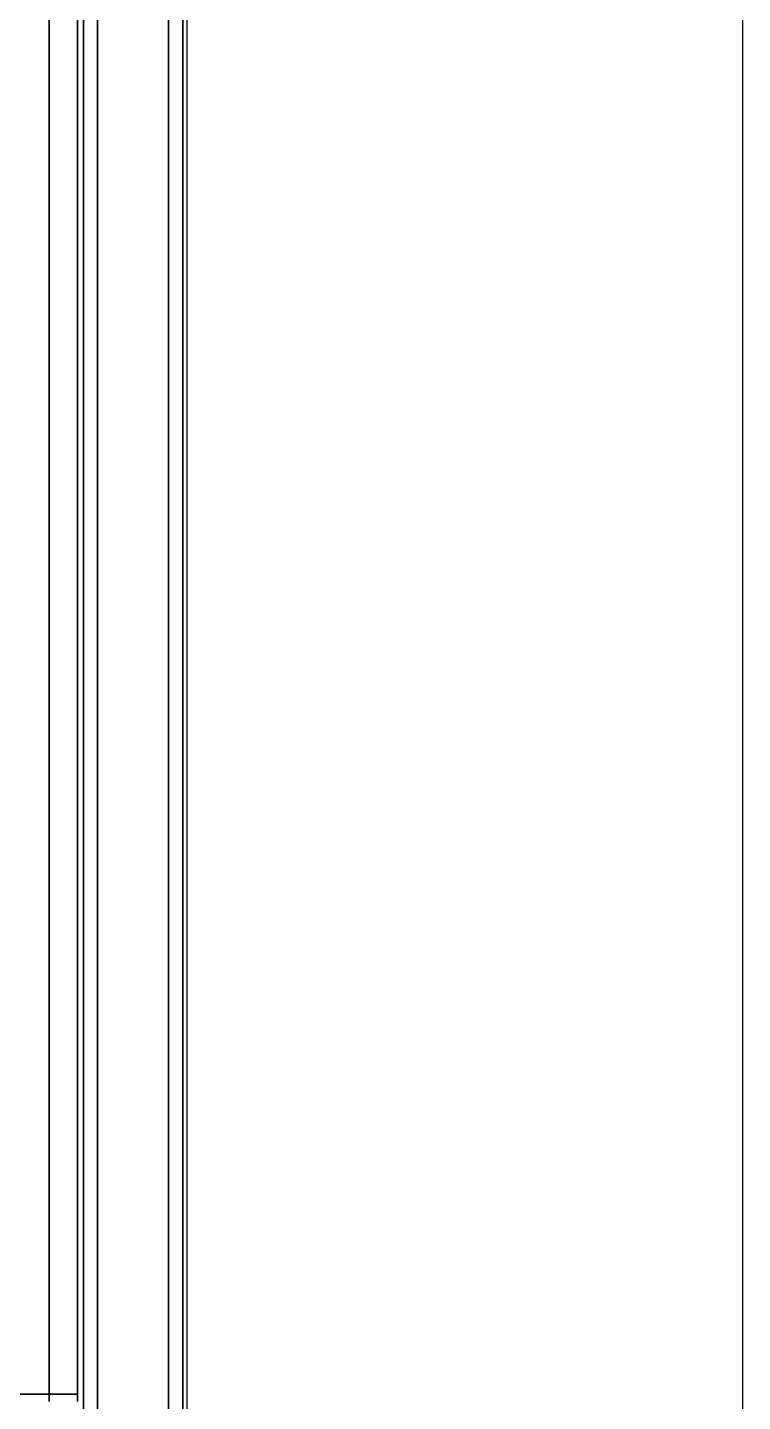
# Model space of a CAD drawing. Header units: millimetres. Extents: x 68 to 2000, y 100 to 2870.
# Drawn here: x 823.94 to 849.28, y 2171.03 to 2219.76 of the extents above; entities that cross this region are included whole.
import ezdxf

# ---------------------------------------------------------------- set-up
doc = ezdxf.new("R2010")
doc.units = ezdxf.units.MM
doc.header["$LTSCALE"] = 10
doc.layers.add('_Sichtbarkanten', color=7, linetype='Continuous', lineweight=25)
doc.layers.add('Sichtbar schmal (ISO)', color=7, linetype='Continuous', lineweight=35)

msp = doc.modelspace()

# ---------------------------------------------------------------- linework, layer by layer
at = {"layer": '_Sichtbarkanten'}
for p, q in [((849.2794404529775, 2523.669854925541), (849.2794404529775, 1623.669854925541)), ((829.5794404529772, 2470.669854925541), (829.5794404529775, 1676.669854925541))]:
    msp.add_line(p, q, dxfattribs=at)
at = {"layer": 'Sichtbar schmal (ISO)'}
for p, q in [((824.705875018067, 2171.291590124245), (824.7333107523074, 2471.479037340351)), ((825.705722713227, 2171.286354160811), (825.7331584474682, 2471.473801374656)), ((825.9208652369571, 1675.678201684142), (825.920865236957, 2471.66150816694)), ((826.420789084537, 2471.66150816674), (826.4207890845372, 1675.678201684342)), ((828.9380918214171, 1675.660518184942), (828.938091821417, 2471.67919166614)), ((829.438015668997, 2471.679191666071), (829.438015668997, 1675.660518185011)), ((774.1530102850046, 2171.291590124651), (824.7058706220237, 2171.291590124651)), ((824.705866224907, 2171.029791933071), (824.705866224907, 2171.291590124646))]:
    msp.add_line(p, q, dxfattribs=at)
for centre, major_axis, ratio, start_param, end_param in [((824.705875018067, 2171.286354160811), (0.9999999958234433, -9.139534107949496e-05), 0.005235963809535053, 0.01745353179628673, 1.570801201380966), ((826.656120569829, 2171.015289134895), (-0.0002669441775926935, 51.65266050104476), 0.01840001142460036, 1.565548365136006, 1.570515456264474)]:
    msp.add_ellipse(centre, major_axis=major_axis, ratio=ratio, start_param=start_param, end_param=end_param, dxfattribs=at)

doc.saveas('drawing.dxf')
